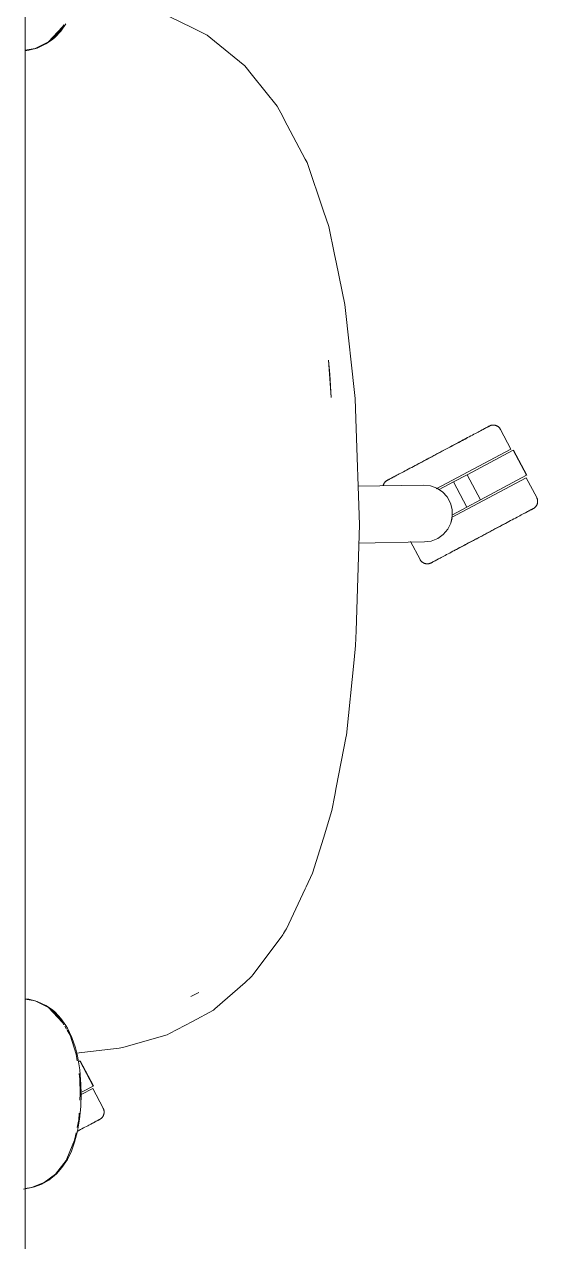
# Model space of a CAD drawing. Header units: millimetres. Extents: x 155927 to 317870, y -36033 to 97293.
# Drawn here: x 220614 to 220867, y 10074 to 10673 of the extents above; entities that cross this region are included whole.
import ezdxf

# ---------------------------------------------------------------- set-up
doc = ezdxf.new("R2010")
doc.units = ezdxf.units.MM
doc.header["$MEASUREMENT"] = 0
doc.layers.add('G-IMPT', color=8, linetype='CONTINUOUS', lineweight=9)
doc.layers.add('I-FURN', color=8, linetype='CONTINUOUS', lineweight=9)

msp = doc.modelspace()

# ---------------------------------------------------------------- linework, layer by layer
at = {"layer": 'G-IMPT'}
for p, q in [((220685.76, 10677.25), (220697.22, 10671.61)), ((220633.25, 10672.14), (220626.34, 10664.75)), ((220632.05, 10670.05), (220626.34, 10664.75)), ((220631.83, 10670.52), (220628.75, 10666.98)), ((220629.56, 10667.06), (220632.42, 10670.11)), ((220633.25, 10672.14), (220631.97, 10670.67)), ((220633.94, 10673.21), (220632.05, 10670.05)), ((220632.42, 10670.11), (220634.87, 10673.56)), ((220704.39, 10668.08), (220697.22, 10671.61)), ((220624.11, 10663.64), (220619.85, 10661.54)), ((220625.01, 10663.72), (220620.69, 10661.74)), ((220624.11, 10663.64), (220626.34, 10664.75)), ((220625.01, 10663.72), (220628.23, 10665.93)), ((220626.34, 10664.75), (220628.75, 10666.98)), ((220629.56, 10667.06), (220628.23, 10665.93)), ((220708.04, 10665.11), (220704.39, 10668.08)), ((220708.04, 10665.11), (220722.99, 10652.94)), ((220619.85, 10661.54), (220614.8, 10660.6)), ((220614.8, 10660.43), (220616.73, 10660.67)), ((220616.73, 10660.67), (220620.69, 10661.74)), ((220722.99, 10652.94), (220726.75, 10648.27)), ((220738.96, 10633.14), (220726.75, 10648.27)), ((220738.96, 10633.14), (220741.67, 10628.01)), ((220742.39, 10626.63), (220741.67, 10628.01)), ((220742.39, 10626.63), (220752.69, 10607.12)), ((220752.69, 10607.12), (220753.57, 10605.46)), ((220761.72, 10581.38), (220753.57, 10605.46)), ((220761.72, 10581.38), (220764.23, 10573.94)), ((220767.1, 10560.12), (220764.23, 10573.94)), ((220767.87, 10556.44), (220767.1, 10560.12)), ((220767.87, 10556.44), (220772.21, 10535.49)), ((220772.21, 10535.49), (220772.7, 10531.08)), ((220776.83, 10493.63), (220772.7, 10531.08)), ((220764.18, 10508.07), (220764.79, 10501.13)), ((220765.43, 10489.79), (220764.18, 10508.07)), ((220765.43, 10489.79), (220764.79, 10501.13)), ((220776.83, 10493.63), (220777.31, 10489.26)), ((220777.64, 10479.32), (220777.31, 10489.26)), ((220777.64, 10479.32), (220779.34, 10427.14)), ((220779.34, 10427.14), (220777.72, 10374.97)), ((220777.72, 10374.97), (220777.5, 10367.71)), ((220776.77, 10360.65), (220777.5, 10367.71)), ((220772.95, 10323.65), (220776.77, 10360.65)), ((220767.99, 10297.81), (220772.86, 10323.19)), ((220772.95, 10323.65), (220772.86, 10323.19)), ((220767.99, 10297.81), (220767.29, 10294.15)), ((220765.83, 10286.55), (220767.29, 10294.15)), ((220761.63, 10272.94), (220765.83, 10286.55)), ((220756.31, 10255.67), (220761.63, 10272.94)), ((220756.31, 10255.67), (220753.12, 10248.9)), ((220743.42, 10228.34), (220752.69, 10247.98)), ((220752.69, 10247.98), (220753.12, 10248.9)), ((220741.6, 10225.29), (220727.03, 10205.79)), ((220741.6, 10225.29), (220742.06, 10226.06)), ((220742.06, 10226.06), (220743, 10227.63)), ((220743.42, 10228.34), (220743, 10227.63)), ((220723.05, 10201.95), (220708.26, 10188.93)), ((220723.05, 10201.95), (220726.31, 10204.82)), ((220727.03, 10205.79), (220726.31, 10204.82)), ((220700.29, 10196.96), (220696.4, 10195)), ((220698, 10195.78), (220696.4, 10195)), ((220700.29, 10196.96), (220698, 10195.78)), ((220614.8, 10193.91), (220616.73, 10193.67)), ((220619.85, 10192.8), (220614.8, 10193.74)), ((220616.73, 10193.67), (220620.69, 10192.6)), ((220624.11, 10190.7), (220619.85, 10192.8)), ((220625.01, 10190.62), (220620.69, 10192.6)), ((220624.11, 10190.7), (220626.34, 10189.59)), ((220625.01, 10190.62), (220628.23, 10188.41)), ((220626.34, 10189.59), (220628.75, 10187.36)), ((220633.25, 10182.2), (220626.34, 10189.59)), ((220632.05, 10184.29), (220626.34, 10189.59)), ((220629.56, 10187.28), (220628.23, 10188.41)), ((220631.83, 10183.82), (220628.75, 10187.36)), ((220629.56, 10187.28), (220632.42, 10184.23)), ((220633.25, 10182.2), (220631.97, 10183.67)), ((220633.94, 10181.13), (220632.05, 10184.29)), ((220632.42, 10184.23), (220634.87, 10180.78)), ((220697.16, 10182.76), (220707.59, 10188.35)), ((220708.26, 10188.93), (220707.59, 10188.35)), ((220635.27, 10178.91), (220634.41, 10180.35)), ((220635.67, 10179.4), (220634.87, 10180.78)), ((220637.01, 10175.99), (220635.55, 10178.44)), ((220637.88, 10174.77), (220635.67, 10179.4)), ((220685.92, 10176.75), (220697.16, 10182.76)), ((220640.04, 10166.59), (220637.01, 10175.99)), ((220639.62, 10169.68), (220637.88, 10174.77)), ((220663.46, 10170.15), (220684.81, 10176.16)), ((220684.81, 10176.16), (220685.92, 10176.75)), ((220639.62, 10169.68), (220640.59, 10165.75)), ((220639.92, 10167.1), (220661.2, 10169.51)), ((220640.51, 10163.3), (220640.04, 10166.59)), ((220640.59, 10165.75), (220641.71, 10158.99)), ((220663.46, 10170.15), (220661.2, 10169.51)), ((220641.77, 10154.33), (220641.38, 10157.12)), ((220642.29, 10151.68), (220641.71, 10158.99)), ((220641.77, 10154.33), (220642, 10147.17)), ((220642.29, 10151.68), (220642.38, 10147.17)), ((220641.81, 10144.06), (220642, 10147.17)), ((220642.38, 10147.17), (220642.2, 10140.83)), ((220641.22, 10134.34), (220641.41, 10137.55)), ((220641.63, 10134.68), (220642.2, 10140.83)), ((220640.45, 10130.59), (220641.22, 10134.34)), ((220641.63, 10134.68), (220640.63, 10128.75)), ((220639.18, 10124.38), (220636.85, 10118.76)), ((220639.2, 10123.27), (220637.62, 10118.93)), ((220639.18, 10124.38), (220639.89, 10127.85)), ((220639.2, 10123.27), (220640.63, 10128.75)), ((220635.01, 10114.36), (220636.85, 10118.76)), ((220635.63, 10114.86), (220637.62, 10118.93)), ((220629.79, 10107.58), (220635.01, 10114.36)), ((220635.63, 10114.86), (220632.98, 10110.81)), ((220624.17, 10103.41), (220629.79, 10107.58)), ((220626.57, 10104.7), (220630.31, 10107.77)), ((220632.98, 10110.81), (220630.31, 10107.77)), ((220614.11, 10100.28), (220615.75, 10100.53)), ((220617.97, 10101), (220614.8, 10100.52)), ((220618.15, 10100.98), (220615.75, 10100.53)), ((220617.97, 10101), (220624.17, 10103.41)), ((220618.15, 10100.98), (220619.49, 10101.35)), ((220623.14, 10102.74), (220619.49, 10101.35)), ((220623.14, 10102.74), (220626.57, 10104.7))]:
    msp.add_line(p, q, dxfattribs=at)
at = {"layer": 'I-FURN'}
for p, q in [((220614.8, 10982.71), (220614.8, 9382.71)), ((220614.8, 9382.71), (220614.8, 10982.71)), ((220834.22, 10470.88), (220833.43, 10470.46)), ((220834.98, 10471.29), (220834.22, 10470.88)), ((220835.72, 10471.68), (220834.98, 10471.29)), ((220836.42, 10472.05), (220835.72, 10471.68)), ((220837.1, 10472.41), (220836.42, 10472.05)), ((220837.75, 10472.76), (220837.1, 10472.41)), ((220838.37, 10473.09), (220837.75, 10472.76)), ((220838.95, 10473.4), (220838.37, 10473.09)), ((220838.64, 10473.23), (220839.21, 10473.53)), ((220839.5, 10473.69), (220838.95, 10473.4)), ((220839.21, 10473.53), (220839.74, 10473.82)), ((220840.02, 10473.96), (220839.5, 10473.69)), ((220839.74, 10473.82), (220840.25, 10474.08)), ((220840.5, 10474.22), (220840.02, 10473.96)), ((220840.25, 10474.08), (220840.71, 10474.33)), ((220840.95, 10474.46), (220840.5, 10474.22)), ((220840.71, 10474.33), (220841.14, 10474.56)), ((220841.36, 10474.68), (220840.95, 10474.46)), ((220841.14, 10474.56), (220841.53, 10474.77)), ((220841.73, 10474.87), (220841.36, 10474.68)), ((220841.53, 10474.77), (220841.89, 10474.96)), ((220842.07, 10475.05), (220841.73, 10474.87)), ((220841.89, 10474.96), (220842.21, 10475.13)), ((220842.36, 10475.21), (220842.07, 10475.05)), ((220842.21, 10475.13), (220842.49, 10475.28)), ((220842.62, 10475.35), (220842.36, 10475.21)), ((220842.49, 10475.28), (220842.73, 10475.4)), ((220842.84, 10475.46), (220842.62, 10475.35)), ((220842.73, 10475.4), (220842.93, 10475.51)), ((220843.02, 10475.56), (220842.84, 10475.46)), ((220842.93, 10475.51), (220843.09, 10475.6)), ((220843.16, 10475.63), (220843.02, 10475.56)), ((220843.09, 10475.6), (220843.21, 10475.66)), ((220843.26, 10475.69), (220843.16, 10475.63)), ((220843.21, 10475.66), (220843.29, 10475.7)), ((220843.32, 10475.72), (220843.26, 10475.69)), ((220843.29, 10475.7), (220843.34, 10475.73)), ((220843.34, 10475.73), (220843.32, 10475.72)), ((220843.34, 10475.73), (220843.49, 10475.8)), ((220843.34, 10475.73), (220843.34, 10475.73)), ((220843.49, 10475.8), (220843.63, 10475.87)), ((220843.63, 10475.87), (220843.78, 10475.93)), ((220843.78, 10475.93), (220843.93, 10475.99)), ((220843.93, 10475.99), (220844.09, 10476.04)), ((220844.09, 10476.04), (220844.24, 10476.08)), ((220844.24, 10476.08), (220844.4, 10476.11)), ((220844.4, 10476.11), (220844.56, 10476.14)), ((220844.56, 10476.14), (220844.72, 10476.17)), ((220844.72, 10476.17), (220844.88, 10476.19)), ((220844.88, 10476.19), (220845.04, 10476.2)), ((220845.04, 10476.2), (220845.2, 10476.2)), ((220845.2, 10476.2), (220845.36, 10476.2)), ((220845.36, 10476.2), (220845.52, 10476.19)), ((220845.52, 10476.19), (220845.68, 10476.18)), ((220845.68, 10476.18), (220845.84, 10476.16)), ((220845.84, 10476.16), (220846, 10476.13)), ((220846, 10476.13), (220846.16, 10476.09)), ((220846.16, 10476.09), (220846.31, 10476.05)), ((220846.31, 10476.05), (220846.47, 10476.01)), ((220846.47, 10476.01), (220846.62, 10475.96)), ((220846.62, 10475.96), (220846.77, 10475.9)), ((220846.77, 10475.9), (220846.92, 10475.83)), ((220846.92, 10475.83), (220847.06, 10475.76)), ((220847.06, 10475.76), (220847.21, 10475.69)), ((220847.21, 10475.69), (220847.34, 10475.6)), ((220847.34, 10475.6), (220847.48, 10475.52)), ((220847.48, 10475.52), (220847.61, 10475.43)), ((220847.61, 10475.43), (220847.74, 10475.33)), ((220847.74, 10475.33), (220847.86, 10475.22)), ((220847.86, 10475.22), (220847.98, 10475.12)), ((220847.98, 10475.12), (220848.1, 10475)), ((220848.1, 10475), (220848.21, 10474.89)), ((220848.21, 10474.89), (220848.32, 10474.77)), ((220848.32, 10474.77), (220848.42, 10474.64)), ((220848.42, 10474.64), (220848.52, 10474.51)), ((220848.52, 10474.51), (220848.61, 10474.38)), ((220848.61, 10474.38), (220848.69, 10474.24)), ((220848.69, 10474.24), (220848.77, 10474.1)), ((220848.77, 10474.1), (220848.79, 10474.06)), ((220853.94, 10464.38), (220848.79, 10474.06)), ((220821.94, 10464.35), (220822.93, 10464.88)), ((220823.46, 10465.16), (220822.48, 10464.64)), ((220822.93, 10464.88), (220823.92, 10465.4)), ((220824.44, 10465.68), (220823.46, 10465.16)), ((220823.92, 10465.4), (220824.89, 10465.92)), ((220825.41, 10466.2), (220824.44, 10465.68)), ((220824.89, 10465.92), (220825.85, 10466.43)), ((220826.37, 10466.71), (220825.41, 10466.2)), ((220825.85, 10466.43), (220826.81, 10466.94)), ((220827.31, 10467.21), (220826.37, 10466.71)), ((220826.81, 10466.94), (220827.74, 10467.44)), ((220828.24, 10467.7), (220827.31, 10467.21)), ((220827.74, 10467.44), (220828.67, 10467.93)), ((220829.16, 10468.19), (220828.24, 10467.7)), ((220828.67, 10467.93), (220829.57, 10468.41)), ((220830.05, 10468.66), (220829.16, 10468.19)), ((220829.57, 10468.41), (220830.46, 10468.88)), ((220830.93, 10469.13), (220830.05, 10468.66)), ((220830.46, 10468.88), (220831.33, 10469.34)), ((220831.79, 10469.59), (220830.93, 10469.13)), ((220831.33, 10469.34), (220832.17, 10469.79)), ((220832.62, 10470.03), (220831.79, 10469.59)), ((220833.43, 10470.46), (220832.62, 10470.03)), ((220811.52, 10458.81), (220810.56, 10458.3)), ((220811, 10458.53), (220811.97, 10459.05)), ((220812.49, 10459.33), (220811.52, 10458.81)), ((220811.97, 10459.05), (220812.94, 10459.57)), ((220813.48, 10459.85), (220812.49, 10459.33)), ((220812.94, 10459.57), (220813.93, 10460.09)), ((220814.47, 10460.38), (220813.48, 10459.85)), ((220813.93, 10460.09), (220814.93, 10460.62)), ((220815.46, 10460.91), (220814.47, 10460.38)), ((220814.93, 10460.62), (220815.93, 10461.15)), ((220816.47, 10461.44), (220815.46, 10460.91)), ((220815.93, 10461.15), (220816.93, 10461.69)), ((220817.47, 10461.97), (220816.47, 10461.44)), ((220816.93, 10461.69), (220817.93, 10462.22)), ((220853.94, 10464.38), (220817.19, 10444.84)), ((220818.48, 10462.51), (220817.47, 10461.97)), ((220817.93, 10462.22), (220818.94, 10462.75)), ((220819.48, 10463.04), (220818.48, 10462.51)), ((220818.94, 10462.75), (220819.94, 10463.29)), ((220820.48, 10463.58), (220819.48, 10463.04)), ((220819.94, 10463.29), (220820.94, 10463.82)), ((220821.48, 10464.11), (220820.48, 10463.58)), ((220820.94, 10463.82), (220821.94, 10464.35)), ((220822.48, 10464.64), (220821.48, 10464.11)), ((220832.36, 10451.77), (220855.07, 10463.84)), ((220855.07, 10463.84), (220861.64, 10451.48)), ((220861.81, 10451.57), (220855.24, 10463.93)), ((220800.36, 10452.88), (220799.67, 10452.51)), ((220801.08, 10453.26), (220800.36, 10452.88)), ((220801.83, 10453.66), (220801.08, 10453.26)), ((220802.61, 10454.07), (220801.83, 10453.66)), ((220803.41, 10454.5), (220802.61, 10454.07)), ((220804.24, 10454.94), (220803.41, 10454.5)), ((220805.08, 10455.39), (220804.24, 10454.94)), ((220805.95, 10455.85), (220805.08, 10455.39)), ((220806.84, 10456.32), (220805.95, 10455.85)), ((220807.74, 10456.8), (220806.84, 10456.32)), ((220807.25, 10456.54), (220808.17, 10457.03)), ((220808.67, 10457.29), (220807.74, 10456.8)), ((220808.17, 10457.03), (220809.1, 10457.52)), ((220809.6, 10457.79), (220808.67, 10457.29)), ((220809.1, 10457.52), (220810.04, 10458.02)), ((220810.56, 10458.3), (220809.6, 10457.79)), ((220810.04, 10458.02), (220811, 10458.53)), ((220791.12, 10446.67), (220791.18, 10446.83)), ((220791.18, 10446.83), (220791.23, 10446.98)), ((220791.23, 10446.98), (220791.3, 10447.13)), ((220791.3, 10447.13), (220791.37, 10447.27)), ((220791.37, 10447.27), (220791.44, 10447.41)), ((220791.44, 10447.41), (220791.53, 10447.55)), ((220791.53, 10447.55), (220791.61, 10447.69)), ((220791.61, 10447.69), (220791.71, 10447.82)), ((220791.71, 10447.82), (220791.8, 10447.95)), ((220791.8, 10447.95), (220791.91, 10448.07)), ((220791.91, 10448.07), (220792.01, 10448.19)), ((220792.01, 10448.19), (220792.13, 10448.31)), ((220792.13, 10448.31), (220792.24, 10448.42)), ((220792.24, 10448.42), (220792.36, 10448.52)), ((220792.36, 10448.52), (220792.49, 10448.63)), ((220792.49, 10448.63), (220792.62, 10448.72)), ((220792.62, 10448.72), (220792.75, 10448.81)), ((220792.75, 10448.81), (220792.89, 10448.9)), ((220792.89, 10448.9), (220793.03, 10448.98)), ((220793.03, 10448.98), (220793.07, 10449)), ((220793.11, 10449.02), (220793.07, 10449)), ((220793.07, 10449), (220793.09, 10449.01)), ((220793.07, 10449), (220793.07, 10449)), ((220793.09, 10449.01), (220793.15, 10449.04)), ((220793.2, 10449.07), (220793.11, 10449.02)), ((220793.15, 10449.04), (220793.25, 10449.1)), ((220793.32, 10449.13), (220793.2, 10449.07)), ((220793.25, 10449.1), (220793.39, 10449.17)), ((220793.48, 10449.22), (220793.32, 10449.13)), ((220793.39, 10449.17), (220793.57, 10449.27)), ((220793.68, 10449.33), (220793.48, 10449.22)), ((220793.57, 10449.27), (220793.79, 10449.38)), ((220793.92, 10449.45), (220793.68, 10449.33)), ((220793.79, 10449.38), (220794.05, 10449.52)), ((220794.2, 10449.6), (220793.92, 10449.45)), ((220794.05, 10449.52), (220794.34, 10449.68)), ((220794.52, 10449.77), (220794.2, 10449.6)), ((220794.34, 10449.68), (220794.68, 10449.86)), ((220794.88, 10449.96), (220794.52, 10449.77)), ((220794.68, 10449.86), (220795.05, 10450.05)), ((220795.27, 10450.17), (220794.88, 10449.96)), ((220795.05, 10450.05), (220795.46, 10450.27)), ((220795.7, 10450.4), (220795.27, 10450.17)), ((220795.46, 10450.27), (220795.91, 10450.51)), ((220796.16, 10450.65), (220795.7, 10450.4)), ((220795.91, 10450.51), (220796.39, 10450.77)), ((220796.66, 10450.91), (220796.16, 10450.65)), ((220796.39, 10450.77), (220796.91, 10451.04)), ((220797.2, 10451.2), (220796.66, 10450.91)), ((220796.91, 10451.04), (220797.46, 10451.33)), ((220797.77, 10451.5), (220797.2, 10451.2)), ((220797.46, 10451.33), (220798.04, 10451.64)), ((220798.37, 10451.82), (220797.77, 10451.5)), ((220799, 10452.16), (220798.37, 10451.82)), ((220799.67, 10452.51), (220799, 10452.16)), ((220818.57, 10444.44), (220825.72, 10448.24)), ((220861.45, 10450.25), (220824.74, 10430.73)), ((220825.72, 10448.24), (220832.36, 10451.77)), ((220825.72, 10448.24), (220832.29, 10435.88)), ((220832.36, 10451.77), (220838.93, 10439.41)), ((220861.64, 10451.48), (220838.93, 10439.41)), ((220866.6, 10440.57), (220861.45, 10450.25)), ((220778.72, 10446.09), (220810.91, 10446.66)), ((220791.04, 10446.36), (220791.08, 10446.52)), ((220791.08, 10446.52), (220791.12, 10446.67)), ((220810.91, 10446.66), (220814.27, 10446.31)), ((220814.27, 10446.31), (220817.44, 10445.17)), ((220817.44, 10445.17), (220820.25, 10443.3)), ((220820.25, 10443.3), (220822.53, 10440.81)), ((220822.53, 10440.81), (220824.15, 10437.85)), ((220824.15, 10437.85), (220825.02, 10434.59)), ((220832.29, 10435.88), (220825.14, 10432.08)), ((220838.93, 10439.41), (220832.29, 10435.88)), ((220864.22, 10434.73), (220863.96, 10434.59)), ((220864.08, 10434.66), (220864.32, 10434.79)), ((220864.44, 10434.85), (220864.22, 10434.73)), ((220864.32, 10434.79), (220864.52, 10434.89)), ((220864.62, 10434.94), (220864.44, 10434.85)), ((220864.52, 10434.89), (220864.69, 10434.98)), ((220864.76, 10435.02), (220864.62, 10434.94)), ((220864.69, 10434.98), (220864.81, 10435.05)), ((220864.86, 10435.07), (220864.76, 10435.02)), ((220864.81, 10435.05), (220864.89, 10435.09)), ((220864.92, 10435.1), (220864.86, 10435.07)), ((220864.89, 10435.09), (220864.93, 10435.11)), ((220864.94, 10435.11), (220864.92, 10435.1)), ((220864.93, 10435.11), (220864.94, 10435.11)), ((220864.98, 10435.14), (220864.94, 10435.11)), ((220865.12, 10435.22), (220864.98, 10435.14)), ((220865.25, 10435.3), (220865.12, 10435.22)), ((220865.39, 10435.39), (220865.25, 10435.3)), ((220865.51, 10435.49), (220865.39, 10435.39)), ((220865.64, 10435.59), (220865.51, 10435.49)), ((220865.76, 10435.7), (220865.64, 10435.59)), ((220865.88, 10435.81), (220865.76, 10435.7)), ((220865.99, 10435.92), (220865.88, 10435.81)), ((220866.1, 10436.04), (220865.99, 10435.92)), ((220866.2, 10436.17), (220866.1, 10436.04)), ((220866.3, 10436.29), (220866.2, 10436.17)), ((220866.39, 10436.43), (220866.3, 10436.29)), ((220866.48, 10436.56), (220866.39, 10436.43)), ((220866.56, 10436.7), (220866.48, 10436.56)), ((220866.64, 10436.84), (220866.56, 10436.7)), ((220866.6, 10440.57), (220866.68, 10440.42)), ((220866.71, 10436.99), (220866.64, 10436.84)), ((220866.68, 10440.42), (220866.74, 10440.27)), ((220866.77, 10437.14), (220866.71, 10436.99)), ((220866.74, 10440.27), (220866.8, 10440.13)), ((220866.83, 10437.29), (220866.77, 10437.14)), ((220866.8, 10440.13), (220866.86, 10439.97)), ((220866.88, 10437.44), (220866.83, 10437.29)), ((220866.86, 10439.97), (220866.91, 10439.82)), ((220866.93, 10437.59), (220866.88, 10437.44)), ((220866.91, 10439.82), (220866.95, 10439.67)), ((220866.97, 10437.75), (220866.93, 10437.59)), ((220866.95, 10439.67), (220866.99, 10439.51)), ((220867, 10437.91), (220866.97, 10437.75)), ((220866.99, 10439.51), (220867.02, 10439.35)), ((220867.03, 10438.07), (220867, 10437.91)), ((220867.02, 10439.35), (220867.04, 10439.19)), ((220867.05, 10438.23), (220867.03, 10438.07)), ((220867.04, 10439.19), (220867.06, 10439.03)), ((220867.07, 10438.39), (220867.05, 10438.23)), ((220867.06, 10439.03), (220867.07, 10438.87)), ((220867.07, 10438.87), (220867.08, 10438.71)), ((220867.08, 10438.71), (220867.07, 10438.55)), ((220867.07, 10438.55), (220867.07, 10438.39)), ((220825.07, 10431.22), (220824.32, 10427.93)), ((220825.02, 10434.59), (220825.07, 10431.22)), ((220852.05, 10428.26), (220852.92, 10428.73)), ((220852.92, 10428.73), (220853.77, 10429.18)), ((220853.77, 10429.18), (220854.59, 10429.61)), ((220854.59, 10429.61), (220855.39, 10430.04)), ((220855.39, 10430.04), (220856.17, 10430.45)), ((220856.17, 10430.45), (220856.92, 10430.85)), ((220856.92, 10430.85), (220857.64, 10431.24)), ((220857.64, 10431.24), (220858.34, 10431.6)), ((220858.34, 10431.6), (220859, 10431.96)), ((220859, 10431.96), (220859.63, 10432.29)), ((220859.63, 10432.29), (220860.24, 10432.61)), ((220860.55, 10432.78), (220859.96, 10432.47)), ((220860.24, 10432.61), (220860.8, 10432.92)), ((220861.1, 10433.07), (220860.55, 10432.78)), ((220860.8, 10432.92), (220861.34, 10433.2)), ((220861.61, 10433.35), (220861.1, 10433.07)), ((220861.34, 10433.2), (220861.84, 10433.47)), ((220862.1, 10433.6), (220861.61, 10433.35)), ((220861.84, 10433.47), (220862.31, 10433.72)), ((220862.54, 10433.84), (220862.1, 10433.6)), ((220862.31, 10433.72), (220862.74, 10433.94)), ((220862.95, 10434.06), (220862.54, 10433.84)), ((220862.74, 10433.94), (220863.13, 10434.15)), ((220863.33, 10434.26), (220862.95, 10434.06)), ((220863.13, 10434.15), (220863.48, 10434.34)), ((220863.66, 10434.44), (220863.33, 10434.26)), ((220863.48, 10434.34), (220863.8, 10434.51)), ((220863.96, 10434.59), (220863.66, 10434.44)), ((220863.8, 10434.51), (220864.08, 10434.66)), ((220822.81, 10424.92), (220820.62, 10422.35)), ((220824.32, 10427.93), (220822.81, 10424.92)), ((220842.08, 10422.96), (220841.08, 10422.43)), ((220841.54, 10422.67), (220842.54, 10423.21)), ((220843.08, 10423.49), (220842.08, 10422.96)), ((220842.54, 10423.21), (220843.54, 10423.74)), ((220844.07, 10424.02), (220843.08, 10423.49)), ((220843.54, 10423.74), (220844.53, 10424.26)), ((220845.06, 10424.55), (220844.07, 10424.02)), ((220844.53, 10424.26), (220845.51, 10424.79)), ((220846.04, 10425.07), (220845.06, 10424.55)), ((220845.51, 10424.79), (220846.49, 10425.3)), ((220847.01, 10425.58), (220846.04, 10425.07)), ((220846.49, 10425.3), (220847.45, 10425.82)), ((220847.96, 10426.09), (220847.01, 10425.58)), ((220847.45, 10425.82), (220848.4, 10426.32)), ((220848.91, 10426.59), (220847.96, 10426.09)), ((220848.4, 10426.32), (220849.34, 10426.82)), ((220849.84, 10427.09), (220848.91, 10426.59)), ((220849.34, 10426.82), (220850.26, 10427.31)), ((220850.75, 10427.57), (220849.84, 10427.09)), ((220850.26, 10427.31), (220851.17, 10427.79)), ((220851.17, 10427.79), (220852.05, 10428.26)), ((220811.4, 10418.67), (220779.06, 10418.11)), ((220804.51, 10418.89), (220809.21, 10410.05)), ((220814.74, 10419.14), (220811.4, 10418.67)), ((220817.87, 10420.39), (220814.74, 10419.14)), ((220820.62, 10422.35), (220817.87, 10420.39)), ((220829.76, 10416.41), (220830.69, 10416.91)), ((220831.2, 10417.18), (220830.26, 10416.68)), ((220830.69, 10416.91), (220831.64, 10417.41)), ((220832.15, 10417.68), (220831.2, 10417.18)), ((220831.64, 10417.41), (220832.59, 10417.92)), ((220833.11, 10418.19), (220832.15, 10417.68)), ((220832.59, 10417.92), (220833.56, 10418.43)), ((220834.09, 10418.71), (220833.11, 10418.19)), ((220833.56, 10418.43), (220834.54, 10418.95)), ((220835.07, 10419.24), (220834.09, 10418.71)), ((220834.54, 10418.95), (220835.53, 10419.48)), ((220836.06, 10419.76), (220835.07, 10419.24)), ((220835.53, 10419.48), (220836.52, 10420.01)), ((220837.06, 10420.29), (220836.06, 10419.76)), ((220836.52, 10420.01), (220837.52, 10420.54)), ((220838.06, 10420.82), (220837.06, 10420.29)), ((220837.52, 10420.54), (220838.52, 10421.07)), ((220839.07, 10421.36), (220838.06, 10420.82)), ((220838.52, 10421.07), (220839.53, 10421.6)), ((220840.07, 10421.89), (220839.07, 10421.36)), ((220839.53, 10421.6), (220840.53, 10422.14)), ((220841.08, 10422.43), (220840.07, 10421.89)), ((220840.53, 10422.14), (220841.54, 10422.67)), ((220819.36, 10410.88), (220818.8, 10410.58)), ((220819.05, 10410.72), (220819.64, 10411.03)), ((220819.64, 10411.03), (220820.25, 10411.36)), ((220820.25, 10411.36), (220820.9, 10411.7)), ((220820.9, 10411.7), (220821.58, 10412.06)), ((220821.58, 10412.06), (220822.29, 10412.44)), ((220822.29, 10412.44), (220823.02, 10412.83)), ((220823.02, 10412.83), (220823.78, 10413.23)), ((220823.78, 10413.23), (220824.57, 10413.65)), ((220824.57, 10413.65), (220825.38, 10414.08)), ((220825.38, 10414.08), (220826.22, 10414.53)), ((220826.68, 10414.77), (220825.83, 10414.32)), ((220826.22, 10414.53), (220827.08, 10414.98)), ((220827.55, 10415.23), (220826.68, 10414.77)), ((220827.08, 10414.98), (220827.95, 10415.45)), ((220828.43, 10415.71), (220827.55, 10415.23)), ((220827.95, 10415.45), (220828.85, 10415.93)), ((220829.34, 10416.19), (220828.43, 10415.71)), ((220828.85, 10415.93), (220829.76, 10416.41)), ((220830.26, 10416.68), (220829.34, 10416.19)), ((220809.23, 10410.01), (220809.21, 10410.05)), ((220809.31, 10409.87), (220809.23, 10410.01)), ((220809.4, 10409.73), (220809.31, 10409.87)), ((220809.49, 10409.6), (220809.4, 10409.73)), ((220809.59, 10409.47), (220809.49, 10409.6)), ((220809.69, 10409.35), (220809.59, 10409.47)), ((220809.79, 10409.23), (220809.69, 10409.35)), ((220809.9, 10409.11), (220809.79, 10409.23)), ((220810.02, 10409), (220809.9, 10409.11)), ((220810.14, 10408.89), (220810.02, 10409)), ((220810.26, 10408.79), (220810.14, 10408.89)), ((220810.39, 10408.69), (220810.26, 10408.79)), ((220810.52, 10408.6), (220810.39, 10408.69)), ((220810.66, 10408.51), (220810.52, 10408.6)), ((220810.8, 10408.43), (220810.66, 10408.51)), ((220810.94, 10408.35), (220810.8, 10408.43)), ((220811.09, 10408.28), (220810.94, 10408.35)), ((220811.23, 10408.22), (220811.09, 10408.28)), ((220811.38, 10408.16), (220811.23, 10408.22)), ((220811.54, 10408.11), (220811.38, 10408.16)), ((220811.69, 10408.06), (220811.54, 10408.11)), ((220811.85, 10408.02), (220811.69, 10408.06)), ((220812, 10407.99), (220811.85, 10408.02)), ((220812.16, 10407.96), (220812, 10407.99)), ((220812.32, 10407.94), (220812.16, 10407.96)), ((220812.48, 10407.92), (220812.32, 10407.94)), ((220812.64, 10407.91), (220812.48, 10407.92)), ((220812.81, 10407.91), (220812.64, 10407.91)), ((220812.97, 10407.92), (220812.81, 10407.91)), ((220813.13, 10407.93), (220812.97, 10407.92)), ((220813.29, 10407.94), (220813.13, 10407.93)), ((220813.45, 10407.97), (220813.29, 10407.94)), ((220813.61, 10408), (220813.45, 10407.97)), ((220813.76, 10408.04), (220813.61, 10408)), ((220813.92, 10408.08), (220813.76, 10408.04)), ((220814.07, 10408.13), (220813.92, 10408.08)), ((220814.22, 10408.18), (220814.07, 10408.13)), ((220814.37, 10408.24), (220814.22, 10408.18)), ((220814.52, 10408.31), (220814.37, 10408.24)), ((220814.66, 10408.38), (220814.52, 10408.31)), ((220814.67, 10408.39), (220814.66, 10408.38)), ((220814.66, 10408.38), (220814.68, 10408.39)), ((220814.71, 10408.41), (220814.67, 10408.39)), ((220814.68, 10408.39), (220814.74, 10408.43)), ((220814.79, 10408.45), (220814.71, 10408.41)), ((220814.74, 10408.43), (220814.84, 10408.48)), ((220814.91, 10408.52), (220814.79, 10408.45)), ((220814.84, 10408.48), (220814.98, 10408.55)), ((220815.08, 10408.6), (220814.91, 10408.52)), ((220814.98, 10408.55), (220815.16, 10408.65)), ((220815.28, 10408.71), (220815.08, 10408.6)), ((220815.16, 10408.65), (220815.38, 10408.77)), ((220815.52, 10408.84), (220815.28, 10408.71)), ((220815.38, 10408.77), (220815.64, 10408.9)), ((220815.8, 10408.99), (220815.52, 10408.84)), ((220815.64, 10408.9), (220815.94, 10409.06)), ((220816.12, 10409.16), (220815.8, 10408.99)), ((220815.94, 10409.06), (220816.27, 10409.24)), ((220816.47, 10409.34), (220816.12, 10409.16)), ((220816.27, 10409.24), (220816.65, 10409.44)), ((220816.86, 10409.55), (220816.47, 10409.34)), ((220816.65, 10409.44), (220817.06, 10409.66)), ((220817.29, 10409.78), (220816.86, 10409.55)), ((220817.06, 10409.66), (220817.5, 10409.89)), ((220817.76, 10410.03), (220817.29, 10409.78)), ((220817.5, 10409.89), (220817.99, 10410.15)), ((220818.26, 10410.3), (220817.76, 10410.03)), ((220817.99, 10410.15), (220818.5, 10410.42)), ((220818.8, 10410.58), (220818.26, 10410.3)), ((220818.5, 10410.42), (220819.05, 10410.72)), ((220641.31, 10163.09), (220641.71, 10163.3)), ((220641.71, 10163.3), (220648.28, 10150.94)), ((220648.45, 10151.03), (220641.88, 10163.39)), ((220648.09, 10149.71), (220642.47, 10146.71)), ((220648.28, 10150.94), (220642.99, 10148.12)), ((220653.24, 10140.02), (220648.09, 10149.71)), ((220652.52, 10135.26), (220652.4, 10135.15)), ((220652.63, 10135.38), (220652.52, 10135.26)), ((220652.74, 10135.5), (220652.63, 10135.38)), ((220652.84, 10135.62), (220652.74, 10135.5)), ((220652.94, 10135.75), (220652.84, 10135.62)), ((220653.03, 10135.88), (220652.94, 10135.75)), ((220653.12, 10136.02), (220653.03, 10135.88)), ((220653.2, 10136.16), (220653.12, 10136.02)), ((220653.28, 10136.3), (220653.2, 10136.16)), ((220653.24, 10140.02), (220653.32, 10139.88)), ((220653.35, 10136.44), (220653.28, 10136.3)), ((220653.32, 10139.88), (220653.38, 10139.73)), ((220653.41, 10136.59), (220653.35, 10136.44)), ((220653.38, 10139.73), (220653.45, 10139.58)), ((220653.47, 10136.74), (220653.41, 10136.59)), ((220653.45, 10139.58), (220653.5, 10139.43)), ((220653.52, 10136.89), (220653.47, 10136.74)), ((220653.5, 10139.43), (220653.55, 10139.28)), ((220653.57, 10137.05), (220653.52, 10136.89)), ((220653.55, 10139.28), (220653.59, 10139.12)), ((220653.61, 10137.2), (220653.57, 10137.05)), ((220653.59, 10139.12), (220653.63, 10138.96)), ((220653.64, 10137.36), (220653.61, 10137.2)), ((220653.63, 10138.96), (220653.66, 10138.8)), ((220653.67, 10137.52), (220653.64, 10137.36)), ((220653.66, 10138.8), (220653.68, 10138.64)), ((220653.69, 10137.68), (220653.67, 10137.52)), ((220653.68, 10138.64), (220653.7, 10138.48)), ((220653.71, 10137.84), (220653.69, 10137.68)), ((220653.7, 10138.48), (220653.71, 10138.32)), ((220653.71, 10138.32), (220653.72, 10138.16)), ((220653.72, 10138.16), (220653.71, 10138)), ((220653.71, 10138), (220653.71, 10137.84)), ((220641.23, 10129.07), (220642.04, 10129.5)), ((220642.04, 10129.5), (220642.81, 10129.91)), ((220642.81, 10129.91), (220643.56, 10130.31)), ((220643.56, 10130.31), (220644.28, 10130.69)), ((220644.28, 10130.69), (220644.98, 10131.06)), ((220644.98, 10131.06), (220645.64, 10131.41)), ((220645.64, 10131.41), (220646.27, 10131.75)), ((220646.27, 10131.75), (220646.88, 10132.07)), ((220647.19, 10132.23), (220646.6, 10131.92)), ((220646.88, 10132.07), (220647.45, 10132.37)), ((220647.74, 10132.53), (220647.19, 10132.23)), ((220647.45, 10132.37), (220647.98, 10132.66)), ((220648.26, 10132.8), (220647.74, 10132.53)), ((220647.98, 10132.66), (220648.48, 10132.92)), ((220648.74, 10133.06), (220648.26, 10132.8)), ((220648.48, 10132.92), (220648.95, 10133.17)), ((220649.18, 10133.3), (220648.74, 10133.06)), ((220648.95, 10133.17), (220649.38, 10133.4)), ((220649.59, 10133.51), (220649.18, 10133.3)), ((220649.38, 10133.4), (220649.77, 10133.61)), ((220649.97, 10133.71), (220649.59, 10133.51)), ((220649.77, 10133.61), (220650.13, 10133.8)), ((220650.3, 10133.89), (220649.97, 10133.71)), ((220650.13, 10133.8), (220650.44, 10133.97)), ((220650.6, 10134.05), (220650.3, 10133.89)), ((220650.44, 10133.97), (220650.72, 10134.11)), ((220650.86, 10134.19), (220650.6, 10134.05)), ((220650.72, 10134.11), (220650.96, 10134.24)), ((220651.08, 10134.3), (220650.86, 10134.19)), ((220650.96, 10134.24), (220651.17, 10134.35)), ((220651.26, 10134.4), (220651.08, 10134.3)), ((220651.17, 10134.35), (220651.33, 10134.44)), ((220651.4, 10134.47), (220651.26, 10134.4)), ((220651.33, 10134.44), (220651.45, 10134.5)), ((220651.5, 10134.53), (220651.4, 10134.47)), ((220651.45, 10134.5), (220651.53, 10134.54)), ((220651.56, 10134.56), (220651.5, 10134.53)), ((220651.53, 10134.54), (220651.57, 10134.57)), ((220651.58, 10134.57), (220651.56, 10134.56)), ((220651.57, 10134.57), (220651.58, 10134.57)), ((220651.62, 10134.59), (220651.58, 10134.57)), ((220651.76, 10134.67), (220651.62, 10134.59)), ((220651.89, 10134.76), (220651.76, 10134.67)), ((220652.03, 10134.85), (220651.89, 10134.76)), ((220652.16, 10134.94), (220652.03, 10134.85)), ((220652.28, 10135.04), (220652.16, 10134.94)), ((220652.4, 10135.15), (220652.28, 10135.04)), ((220640.41, 10128.63), (220641.23, 10129.07))]:
    msp.add_line(p, q, dxfattribs=at)
msp.add_arc((220811.34, 10432.67), 13.81, 342.66397, 347.65266, dxfattribs=at)
msp.add_open_spline([(220824.95, 10430.31), (220824.88, 10429.87), (220824.78, 10429.45), (220824.66, 10429.03)], degree=3, dxfattribs=at)

doc.saveas('drawing.dxf')
